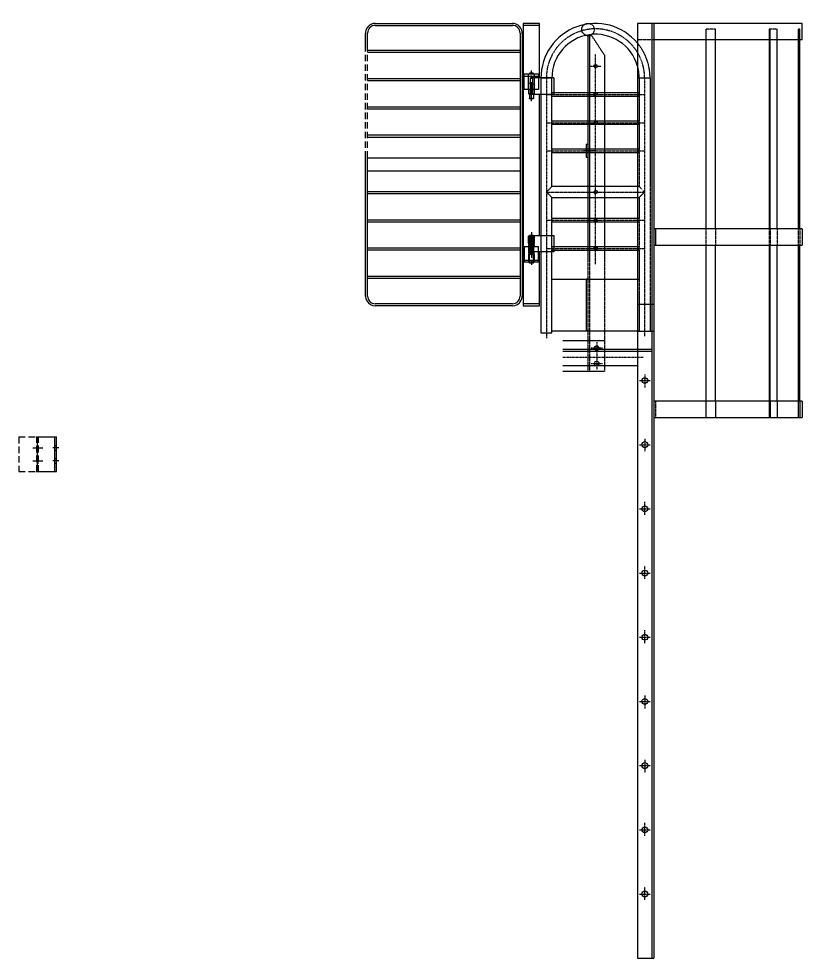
# Model space of a CAD drawing. Header units: millimetres. Extents: x -11137 to 17544, y -5373 to 15400.
# Drawn here: x 8811 to 11862, y 7844 to 11503 of the extents above; entities that cross this region are included whole.
import ezdxf

# ---------------------------------------------------------------- set-up
doc = ezdxf.new("R2010")
doc.units = ezdxf.units.MM
doc.header["$LTSCALE"] = 100
doc.header["$MEASUREMENT"] = 0
doc.linetypes.add('CENTER2', pattern=[1.125, 0.75, -0.125, 0.125, -0.125])
doc.linetypes.add('HIDDEN', pattern=[0.375, 0.25, -0.125])
for name, color, linetype in [('EM-PJ-CENTRO', 10, 'CENTER2'), ('EM-PJ-CONTORNO', 3, 'Continuous'), ('EM-PJ-FINA', 1, 'Continuous'), ('EM-PJ-TRACEJADA', 1, 'HIDDEN')]:
    doc.layers.add(name, color=color, linetype=linetype)
pattern_1 = [(45, (4551.34874, -13127.855), (-0.441941738, 0.441941738), [])]

# ---------------------------------------------------------------- blocks, each defined once
blk = doc.blocks.new('A$C3a0a9aeb')
at = {"layer": 'EM-PJ-CENTRO'}
for p, q in [((-21.9, 25), (17, 25)), ((-21.9, -25), (17, -25))]:
    blk.add_line(p, q, dxfattribs=at)
at = {"layer": 'EM-PJ-TRACEJADA'}
for p, q in [((-76.2, 67.5), (-76.2, -67.5)), ((-76.2, 67.5), (-10, 67.5)), ((-10, 67.5), (0, 67.5)), ((-6.3, -67.5), (-6.3, 67.5)), ((0, -67.5), (0, 67.5)), ((-6.3, 34), (0, 34)), ((-6.3, 16), (0, 16)), ((-6.3, -16), (0, -16)), ((-6.3, -34), (0, -34)), ((-76.2, -67.5), (-10, -67.5)), ((-10, -67.5), (0, -67.5))]:
    blk.add_line(p, q, dxfattribs=at)
blk = doc.blocks.new('A$C9bd9dc66')
at = {"layer": 'EM-PJ-CENTRO'}
for p, q in [((8.8, 25), (-15.2, 25)), ((8.8, -25), (-15.2, -25))]:
    blk.add_line(p, q, dxfattribs=at)
at = {"layer": 'EM-PJ-CONTORNO'}
for p, q in [((-76.2, 67.5), (-76.2, -67.5)), ((-76.2, 67.5), (-10, 67.5)), ((-10, 67.5), (0, 67.5)), ((-6.4, -67.5), (-6.4, 67.5)), ((0, -67.5), (0, 67.5)), ((-76.2, -67.5), (-10, -67.5)), ((-10, -67.5), (0, -67.5))]:
    blk.add_line(p, q, dxfattribs=at)
at = {"layer": 'EM-PJ-TRACEJADA'}
for p, q in [((-6.4, 34), (0, 34)), ((-6.4, 16), (0, 16)), ((-6.4, -16), (0, -16)), ((-6.4, -34), (0, -34))]:
    blk.add_line(p, q, dxfattribs=at)
blk = doc.blocks.new('xcvbxcvb')
at = {"layer": 'EM-PJ-CENTRO', "ltscale": 0.05}
for p, q in [((0.4, -671.7), (0.4, 145)), ((-22.1, 99.3), (22.9, 99.3)), ((-191.5, 52.5), (-191.5, -960.2)), ((191, 52.5), (191, -951.8)), ((-188.9, -10.7), (188.4, -10.7)), ((-22.1, -10.7), (22.9, -10.7)), ((-191.5, -120.7), (191, -120.7)), ((-16.3, -120.7), (28.7, -120.7)), ((-191.5, -230.7), (191, -230.7)), ((-4.2, -230.7), (-49.3, -230.7)), ((-191.5, -390.7), (191, -390.7)), ((-22.1, -390.7), (22.9, -390.7)), ((-191.5, -500.7), (191, -500.7)), ((-22.1, -500.7), (22.9, -500.7)), ((-191.5, -610.7), (191, -610.7)), ((-22.1, -610.7), (22.9, -610.7)), ((4.4, -975.7), (4.4, -1082.4)), ((26.5, -998.7), (-17.7, -998.7)), ((26.5, -1059.6), (-17.7, -1059.6))]:
    blk.add_line(p, q, dxfattribs=at)
blk.add_arc((-0.2, 53.7), 191.2, 359.6423, 180.3435, dxfattribs=at)
at = {"layer": 'EM-PJ-CONTORNO'}
for p, q in [((-212.7, 52.6), (-212.7, -939.7)), ((-170.3, 52.6), (-212.7, 52.6)), ((-170.3, -114.3), (-170.3, 54.8)), ((163.4, -4.3), (-170.3, -4.3)), ((-170.3, -17), (163.4, -17)), ((163.4, -114.3), (-170.3, -114.3)), ((-170.3, -224.3), (-170.3, -127)), ((-170.3, -127), (163.4, -127)), ((163.4, -224.3), (-170.3, -224.3)), ((-170.3, -369.5), (-170.3, -237)), ((-170.3, -237), (163.4, -237)), ((163.4, -369.5), (-170.3, -369.5)), ((-170.3, -411.9), (163.4, -411.9)), ((-170.3, -494.3), (-170.3, -411.9)), ((163.4, -494.3), (-170.3, -494.3)), ((-170.3, -604.3), (-170.3, -507)), ((-170.3, -507), (163.4, -507)), ((163.4, -604.3), (-170.3, -604.3)), ((-170.3, -733.6), (-170.3, -617)), ((-170.3, -617), (163.4, -617)), ((-170.3, -730.7), (163.4, -730.7)), ((-170.3, -830.5), (-170.3, -733.6)), ((-170.3, -939.7), (-170.3, -830.5)), ((-212.7, -939.7), (-170.3, -939.7)), ((-170.3, -930.7), (163.4, -930.7))]:
    blk.add_line(p, q, dxfattribs=at)
at = {"layer": 'EM-PJ-CONTORNO', "flags": 128}
for points in [[(-191.5, -390.7), (-189.2, -388.4), (-186.9, -386.1), (-184.7, -383.9), (-182.6, -381.7), (-180.5, -379.7), (-178.6, -377.8), (-176.9, -376.1), (-175.3, -374.5), (-173.9, -373.1), (-172.7, -371.9), (-171.8, -371), (-171, -370.2), (-170.5, -369.7), (-170.3, -369.5), (-170.3, -369.5)], [(-170.3, -411.9), (-170.3, -411.8), (-170.5, -411.6), (-171, -411.1), (-171.8, -410.3), (-172.7, -409.4), (-173.9, -408.2), (-175.3, -406.8), (-176.9, -405.2), (-178.6, -403.5), (-180.5, -401.6), (-182.6, -399.6), (-184.7, -397.4), (-186.9, -395.2), (-189.2, -392.9), (-191.5, -390.7)]]:
    blk.add_lwpolyline(points, dxfattribs=at)
at = {"layer": 'EM-PJ-CONTORNO'}
for radius, start in [(212.4, 39.6341), (170, 15.8113)]:
    blk.add_arc((-0.2, 53.7), radius, start, 180.3435, dxfattribs=at)
for points, knots in [([(-170.3, -114.4), (-170.3, -114.4), (-170.2, -114.3), (-170.4, -114.8), (-170.7, -115.9), (-171, -117.6), (-171.2, -119.7), (-171.2, -121.8), (-171, -123.8), (-170.7, -125.5), (-170.4, -126.6), (-170.2, -127.1), (-170.3, -127), (-170.3, -126.9)], [0, 0, 0, 0, 0.030157, 0.13274, 0.236544, 0.34434, 0.453102, 0.557821, 0.659869, 0.764672, 0.873388, 0.981234, 1, 1, 1, 1]), ([(-170.3, -224.4), (-170.3, -224.4), (-170.2, -224.3), (-170.4, -224.8), (-170.7, -225.9), (-171, -227.6), (-171.2, -229.7), (-171.2, -231.8), (-171, -233.8), (-170.7, -235.5), (-170.4, -236.6), (-170.2, -237.1), (-170.3, -237), (-170.3, -236.9)], [0, 0, 0, 0, 0.030157, 0.132737, 0.236547, 0.344334, 0.453108, 0.557815, 0.659862, 0.764666, 0.873388, 0.981234, 1, 1, 1, 1]), ([(-170.3, -494.4), (-170.3, -494.4), (-170.3, -494.4), (-170.5, -495.3), (-170.9, -496.8), (-171.2, -498.6), (-171.2, -500), (-171.2, -500.7)], [0, 0, 0, 0, 0.169969, 0.375351, 0.587329, 0.805506, 1, 1, 1, 1]), ([(-171.2, -500.7), (-171.2, -501.3), (-171.2, -502.7), (-170.9, -504.6), (-170.5, -506), (-170.3, -506.9), (-170.3, -506.9), (-170.3, -506.9)], [0, 0, 0, 0, 0.20821, 0.416186, 0.630122, 0.848375, 1, 1, 1, 1]), ([(-170.3, -604.3), (-170.3, -604.4), (-170.3, -604.4), (-170.5, -605.3), (-170.9, -606.8), (-171.2, -608.6), (-171.2, -610), (-171.2, -610.7)], [0, 0, 0, 0, 0.170376, 0.375663, 0.587543, 0.80562, 1, 1, 1, 1]), ([(-171.2, -610.7), (-171.2, -611.3), (-171.2, -612.7), (-170.9, -614.6), (-170.5, -616), (-170.3, -616.9), (-170.3, -616.9), (-170.3, -616.9)], [0, 0, 0, 0, 0.208108, 0.415983, 0.629814, 0.847971, 1, 1, 1, 1])]:
    blk.add_open_spline(points, degree=3, knots=knots, dxfattribs=at)
at = {"layer": 'EM-PJ-TRACEJADA', "ltscale": 0.05}
for p, q in [((-29.6, 218), (-29.6, -1088.7)), ((-14.6, 218), (-29.6, 218)), ((-23.2, 218), (-23.2, -1088.7)), ((34.4, 143), (-14.6, 218)), ((34.4, 143), (34.4, -1088.7)), ((169.8, 54.9), (169.8, -114.3)), ((212.2, 52.6), (169.8, 52.6)), ((212.2, 52.6), (212.2, -933.7)), ((169.8, -4.3), (163.4, -4.3)), ((163.4, -17), (169.8, -17)), ((169.8, -114.3), (163.4, -114.3)), ((163.4, -127), (169.8, -127)), ((169.8, -127), (169.8, -224.3)), ((-29.7, -205.2), (-36.1, -205.2)), ((-36.1, -205.2), (-36.1, -256.2)), ((169.8, -224.3), (163.4, -224.3)), ((163.4, -237), (169.8, -237)), ((169.8, -237), (169.8, -369.5)), ((-29.7, -256.2), (-36.1, -256.2)), ((169.8, -369.5), (163.4, -369.5)), ((163.4, -411.9), (169.8, -411.9)), ((169.8, -411.9), (169.8, -494.3)), ((169.8, -494.3), (163.4, -494.3)), ((163.4, -507), (169.8, -507)), ((169.8, -507), (169.8, -604.3)), ((169.8, -604.3), (163.4, -604.3)), ((163.4, -617), (169.8, -617)), ((169.8, -617), (169.8, -733.6)), ((-29.6, -730.7), (-36, -730.7)), ((-36, -730.7), (-36, -930.7)), ((163.4, -730.7), (169.8, -730.7)), ((169.8, -733.6), (169.8, -933.7)), ((-29.6, -930.7), (-36, -930.7)), ((163.4, -930.7), (169.8, -930.7)), ((-127.6, -968.7), (34.4, -968.7)), ((-127.6, -1088.7), (34.4, -1088.7))]:
    blk.add_line(p, q, dxfattribs=at)
at = {"layer": 'EM-PJ-TRACEJADA', "ltscale": 0.05, "flags": 128}
for points in [[(191, -390.7), (188.7, -388.4), (186.5, -386.1), (184.3, -383.9), (182.1, -381.7), (180.1, -379.7), (178.2, -377.8), (176.4, -376.1), (174.9, -374.5), (173.5, -373.1), (172.3, -371.9), (171.3, -371), (170.6, -370.2), (170.1, -369.7), (169.9, -369.5), (169.8, -369.5)], [(169.8, -411.9), (169.9, -411.8), (170.1, -411.6), (170.6, -411.1), (171.3, -410.3), (172.3, -409.4), (173.5, -408.2), (174.9, -406.8), (176.4, -405.2), (178.2, -403.5), (180.1, -401.6), (182.1, -399.6), (184.3, -397.4), (186.5, -395.2), (188.7, -392.9), (191, -390.7)]]:
    blk.add_lwpolyline(points, dxfattribs=at)
at = {"layer": 'EM-PJ-TRACEJADA', "ltscale": 0.05}
for centre, radius in [((-29.6, 242.2), 24.1), ((0.4, 99.3), 6.25), ((0.4, -10.7), 6.25), ((0.4, -120.7), 6.25), ((0.4, -390.7), 6.25), ((0.4, -500.7), 6.25), ((0.4, -610.7), 6.25), ((4.4, -998.7), 9), ((4.4, -1058.7), 9)]:
    blk.add_circle(centre, radius, dxfattribs=at)
for radius, end in [(212.4, 39.6341), (170, 15.8113)]:
    blk.add_arc((-0.2, 53.7), radius, 359.6423, end, dxfattribs=at)
for points, knots in [([(169.8, -126.9), (169.8, -126.9), (169.8, -127), (170, -126.5), (170.3, -125.4), (170.6, -123.7), (170.8, -121.6), (170.8, -119.5), (170.6, -117.5), (170.2, -115.8), (170, -114.7), (169.8, -114.2), (169.8, -114.3), (169.8, -114.3)], [0, 0, 0, 0, 0.029933, 0.132561, 0.236415, 0.344262, 0.453088, 0.557845, 0.659941, 0.764794, 0.873568, 0.981465, 1, 1, 1, 1]), ([(169.8, -236.9), (169.8, -236.9), (169.8, -237), (170, -236.5), (170.3, -235.4), (170.6, -233.7), (170.8, -231.6), (170.8, -229.5), (170.6, -227.5), (170.2, -225.8), (170, -224.7), (169.8, -224.2), (169.8, -224.3), (169.8, -224.3)], [0, 0, 0, 0, 0.029933, 0.132562, 0.236422, 0.344269, 0.453083, 0.557852, 0.659948, 0.764801, 0.873569, 0.981465, 1, 1, 1, 1]), ([(170.8, -500.7), (170.8, -500), (170.7, -498.6), (170.4, -496.7), (170.1, -495.3), (169.9, -494.4), (169.8, -494.4), (169.8, -494.4)], [0, 0, 0, 0, 0.20811, 0.415986, 0.629819, 0.847968, 1, 1, 1, 1]), ([(169.8, -507), (169.8, -506.9), (169.9, -506.9), (170.1, -506), (170.4, -504.5), (170.7, -502.7), (170.8, -501.3), (170.8, -500.7)], [0, 0, 0, 0, 0.170375, 0.37565, 0.587544, 0.805598, 1, 1, 1, 1]), ([(170.8, -610.7), (170.8, -610), (170.7, -608.6), (170.4, -606.7), (170.1, -605.3), (169.9, -604.4), (169.8, -604.4), (169.8, -604.4)], [0, 0, 0, 0, 0.20811, 0.415987, 0.62982, 0.84797, 1, 1, 1, 1]), ([(169.8, -617), (169.8, -616.9), (169.9, -616.9), (170.1, -616), (170.4, -614.5), (170.7, -612.7), (170.8, -611.3), (170.8, -610.7)], [0, 0, 0, 0, 0.1703724, 0.3756539, 0.587529, 0.8056007, 1, 1, 1, 1])]:
    blk.add_open_spline(points, degree=3, knots=knots, dxfattribs=at)
blk = doc.blocks.new('A$Cb61820f8')
at = {"layer": 'EM-PJ-CONTORNO'}
h = blk.add_hatch(dxfattribs=at)
h.set_pattern_fill('ANSI31', color=256, scale=5, style=0)
h.set_pattern_definition(pattern_1)
h.paths.add_polyline_path([(-221.2, 348.6, 1), (-218.2, 348.6)])
h = blk.add_hatch(dxfattribs=at)
h.set_pattern_fill('ANSI31', color=256, scale=5, style=0)
h.set_pattern_definition(pattern_1)
h.paths.add_polyline_path([(-221.2, 343.6, 0.376394), (-219.9, 342.1, 0.453072), (-218.2, 343.6, 1)])
h = blk.add_hatch(dxfattribs=at)
h.set_pattern_fill('ANSI31', color=256, scale=5, style=0)
h.set_pattern_definition([(45, (4551.34874, -13122.855), (-0.441941738, 0.441941738), [])])
h.paths.add_polyline_path([(-202.2, 346.1, 1), (-199.2, 346.1, 1)])
h = blk.add_hatch(dxfattribs=at)
h.set_pattern_fill('ANSI31', color=256, scale=5, style=0)
h.set_pattern_definition(pattern_1)
h.paths.add_polyline_path([(-202.2, 341.1, 1), (-199.2, 341.1, 1)])
h = blk.add_hatch(dxfattribs=at)
h.set_pattern_fill('ANSI31', color=256, scale=5, style=0)
h.set_pattern_definition(pattern_1)
h.paths.add_polyline_path([(-218.2, 313.6, 1), (-221.2, 313.6, 1)])
h = blk.add_hatch(dxfattribs=at)
h.set_pattern_fill('ANSI31', color=256, scale=5, style=0)
h.set_pattern_definition([(45, (4532.34874, -13160.355), (-0.441941738, 0.441941738), [])])
h.paths.add_polyline_path([(-221.2, 308.6, 1), (-218.2, 308.6, 1)])
h = blk.add_hatch(dxfattribs=at)
h.set_pattern_fill('ANSI31', color=256, scale=5, style=0)
h.set_pattern_definition(pattern_1)
h.paths.add_polyline_path([(-202.2, 311.1, 1), (-199.2, 311.1, 1)])
h = blk.add_hatch(dxfattribs=at)
h.set_pattern_fill('ANSI31', color=256, scale=5, style=0)
h.set_pattern_definition(pattern_1)
h.paths.add_polyline_path([(-199.2, 306.1, 1), (-202.2, 306.1)])
at = {"layer": 'EM-PJ-CENTRO'}
for p, q in [((-210.2, 902.5), (-210.2, 1022)), ((-210.2, 393), (-210.2, 265))]:
    blk.add_line(p, q, dxfattribs=at)
at = {"layer": 'EM-PJ-CENTRO', "ltscale": 0.05}
for p, q in [((-88, -94.6), (224.9, -94.6)), ((231.5, -162, 838188.4), (231.5, -212.7, 838188.4)), ((210.9, -185, 838188.4), (252.2, -185, 838188.4)), ((210.9, -435, 838188.4), (252.2, -435, 838188.4)), ((231.5, -412, 838188.4), (231.5, -462.7, 838188.4)), ((231.5, -708, 838188.4), (231.5, -657.3, 838188.4)), ((210.9, -685, 838188.4), (252.2, -685, 838188.4)), ((231.5, -958, 838188.4), (231.5, -907.3, 838188.4)), ((210.9, -935, 838188.4), (252.2, -935, 838188.4)), ((231.5, -1208, 838188.4), (231.5, -1157.3, 838188.4)), ((210.9, -1185, 838188.4), (252.2, -1185, 838188.4)), ((231.5, -1412, 838188.4), (231.5, -1462.7, 838188.4)), ((210.9, -1435, 838188.4), (252.2, -1435, 838188.4)), ((231.5, -1662, 838188.4), (231.5, -1712.7, 838188.4)), ((210.9, -1685, 838188.4), (252.2, -1685, 838188.4)), ((210.9, -1935, 838188.4), (252.2, -1935, 838188.4)), ((231.5, -1958, 838188.4), (231.5, -1907.3, 838188.4)), ((231.5, -2208, 838188.4), (231.5, -2157.3, 838188.4)), ((210.9, -2185, 838188.4), (252.2, -2185, 838188.4))]:
    blk.add_line(p, q, dxfattribs=at)
at = {"layer": 'EM-PJ-CONTORNO'}
for p, q in [((-818.2, 1198), (-813.7, 1198)), ((-818, 1206), (-818.1, 1206)), ((-818, 1206), (-284.2, 1206)), ((-813.7, 1198), (-288.6, 1198)), ((-288.6, 1198), (-284.2, 1198)), ((-178.4, 1206), (-241.9, 1206)), ((-241.9, 1206), (-241.9, 106)), ((-178.4, 1198.1), (-241.9, 1198.1)), ((-178.4, 993.4), (-178.4, 1206)), ((203, 1206), (203, -62.8)), ((844.3, 1206), (203, 1206)), ((258.5, 1206), (258.5, -2435)), ((266.5, 1206), (266.5, -2435)), ((844.3, 1142.5), (844.3, 1206)), ((-856.2, 1116.9), (-856.2, 1168)), ((-848.2, 1116.9), (-848.2, 1168)), ((-254.2, 1168), (-254.2, 144)), ((-246.2, 1168), (-246.2, 144)), ((266.2, 1142.5), (844.3, 1142.5)), ((468.9, 1142.5), (468.9, 406)), ((507, 406), (507, 1142.5)), ((715.3, 1142.5), (715.3, 406)), ((719.8, 406), (719.8, 1142.5)), ((746.7, 406), (746.7, 1142.5)), ((828.5, 1142.5), (828.5, 406)), ((834.8, 406), (834.8, 1142.5)), ((-254.2, 1100), (-848.2, 1100)), ((-254.2, 1092), (-848.2, 1092)), ((-254.2, 990), (-848.2, 990)), ((-182, 1008), (-238.3, 1008)), ((-238.3, 948.1), (-238.3, 1008)), ((-238.3, 1000), (-182, 1000)), ((-221.2, 948.1), (-221.2, 1008)), ((-221.2, 1007), (-221.2, 1008)), ((-217.2, 1012), (-218.2, 1011)), ((-202.2, 1011), (-218.2, 1011)), ((-218.2, 1011), (-218.2, 1008)), ((-203.2, 1012), (-217.2, 1012)), ((-214.2, 929.9), (-214.2, 993.4)), ((-122.9, 993.4), (-214.2, 993.4)), ((-214.2, 929.9), (-214.2, 993.4)), ((-206.2, 993.4), (-206.2, 929.9)), ((-202.2, 1011), (-203.2, 1012)), ((-202.2, 1011), (-202.2, 1008)), ((-199.2, 1007), (-199.2, 1008)), ((-199.2, 1008), (-199.2, 931.8)), ((-182, 1008), (-182, 948.1)), ((-122.9, 993.4), (-122.9, 929.9)), ((-254.2, 982), (-848.2, 982)), ((-221.2, 974.7), (-199.2, 968.8)), ((-182, 948.1), (-238.3, 948.1)), ((-221.2, 948.1), (-221.2, 931.8)), ((-221.2, 931.8), (-214.2, 931.8)), ((-221.2, 931.8), (-220.2, 930.8)), ((-220.2, 930.8), (-214.2, 930.8)), ((-218.2, 930.8), (-218.2, 913.5)), ((-214.2, 931.8), (-199.2, 931.8)), ((-214.2, 930.8), (-200.2, 930.8)), ((-214.2, 929.9), (-122.9, 929.9)), ((-202.2, 929.9), (-202.2, 930.8)), ((-202.2, 929.9), (-202.2, 913.5)), ((-200.2, 930.8), (-199.2, 931.8)), ((-254.2, 880), (-848.2, 880)), ((-217.2, 912.5), (-218.2, 913.5)), ((-202.2, 913.5), (-218.2, 913.5)), ((-203.2, 912.5), (-217.2, 912.5)), ((-202.2, 913.5), (-203.2, 912.5)), ((-254.2, 872), (-848.2, 872)), ((-254.2, 770), (-848.2, 770)), ((-254.2, 762), (-848.2, 762)), ((-856.2, 144), (-856.2, 683.3)), ((-848.2, 144), (-848.2, 683.3)), ((-254.2, 681.5), (-848.2, 681.5)), ((-254.2, 630.5), (-848.2, 630.5)), ((-254.2, 550), (-848.2, 550)), ((-254.2, 542), (-848.2, 542)), ((-254.2, 440), (-848.2, 440)), ((-254.2, 432), (-848.2, 432)), ((844.3, 406), (266.5, 406)), ((844.3, 406), (844.3, 342.5)), ((-221.2, 377.6), (-220.2, 378.6)), ((-221.2, 349.6), (-221.2, 377.6)), ((-220.2, 378.6), (-218.2, 378.6)), ((-217.2, 379.6), (-218.2, 378.6)), ((-218.2, 273.1), (-218.2, 378.6)), ((-214.2, 378.6), (-218.2, 378.6)), ((-203.2, 379.6), (-217.2, 379.6)), ((-214.2, 379.5), (-122.9, 379.5)), ((-206.2, 379.5), (-214.2, 379.5)), ((-214.2, 379.5), (-214.2, 316)), ((-202.2, 378.6), (-210.2, 378.6)), ((-206.2, 316), (-206.2, 379.5)), ((-203.2, 379.6), (-203.1, 379.5)), ((-202.2, 378.6), (-203.1, 379.5)), ((-202.2, 316), (-202.2, 378.6)), ((-200.2, 378.6), (-202.2, 378.6)), ((-200.2, 378.6), (-199.2, 377.6)), ((-199.2, 377.6), (-199.2, 349.6)), ((-122.9, 379.5), (-122.9, 316)), ((-254.2, 330), (-848.2, 330)), ((-182, 336), (-238.3, 336)), ((-238.3, 336), (-238.3, 276.1)), ((-220.2, 348.6), (-221.2, 349.6)), ((-221.2, 348.6), (-208.2, 348.6)), ((-218.2, 348.6), (-220.2, 348.6)), ((-200.9, 344.6), (-219.9, 347.1)), ((-219.9, 345.1), (-212.2, 346.1)), ((-200.9, 339.6), (-219.9, 342.1)), ((-219.7, 313.6), (-219.7, 343.6)), ((-200.5, 342.6), (-219.5, 345.1)), ((-214.2, 316), (-214.2, 348.6)), ((-214.2, 348.6), (-206.2, 348.6)), ((-200.5, 347.6), (-208.2, 348.6)), ((-208.2, 343.6), (-200.5, 344.6)), ((-200.2, 348.6), (-202.2, 348.6)), ((-200.7, 311.1), (-200.7, 341.1)), ((-199.2, 349.6), (-200.2, 348.6)), ((-182, 276.1), (-182, 336)), ((266.5, 342.5), (844.3, 342.5)), ((468.9, 342.5), (468.9, -265.5)), ((507, -265.5), (507, 342.5)), ((715.3, 342.5), (715.3, -265.5)), ((719.8, -265.5), (719.8, 342.5)), ((746.7, -265.5), (746.7, 342.5)), ((828.5, 342.5), (828.5, -265.5)), ((834.8, -265.5), (834.8, 342.5)), ((-254.2, 322), (-848.2, 322)), ((-220.2, 306.1), (-221.2, 305.1)), ((-221.2, 305.1), (-221.2, 276.1)), ((-218.2, 306.1), (-220.2, 306.1)), ((-219.9, 312.1), (-200.9, 309.6)), ((-212.2, 311.1), (-219.9, 310.1)), ((-219.9, 307.1), (-212.2, 306.1)), ((-219.5, 315.1), (-200.5, 312.6)), ((-219.5, 310.1), (-200.5, 307.6)), ((-122.9, 316), (-214.2, 316)), ((-214.2, 316), (-206.2, 316)), ((-199.2, 306.1), (-212.2, 306.1)), ((-200.5, 309.6), (-208.2, 308.6)), ((-202.2, 273.1), (-202.2, 316)), ((-200.2, 306.1), (-202.2, 306.1)), ((-199.2, 306.1), (-202.2, 306.1)), ((-199.2, 305.1), (-200.2, 306.1)), ((-199.2, 305.1), (-199.2, 276.1)), ((-178.4, 106), (-178.4, 316)), ((-238.3, 284.1), (-182, 284.1)), ((-182, 276.1), (-238.3, 276.1)), ((-221.2, 277.1), (-220.2, 276.1)), ((-217.2, 272.1), (-218.2, 273.1)), ((-202.2, 273.1), (-218.2, 273.1)), ((-203.2, 272.1), (-217.2, 272.1)), ((-202.2, 273.1), (-203.2, 272.1)), ((-200.2, 276.1), (-199.2, 277.1)), ((-254.2, 220), (-848.2, 220)), ((-254.2, 212), (-848.2, 212)), ((-809.2, 114), (-818.2, 114)), ((-293.2, 114), (-809.2, 114)), ((-284.2, 114), (-293.2, 114)), ((-178.4, 114), (-241.9, 114)), ((203, 112.1), (266.5, 112.1)), ((-801.2, 106), (-818.2, 106)), ((-301.2, 106), (-801.2, 106)), ((-284.2, 106), (-301.2, 106)), ((-241.9, 106), (-178.4, 106)), ((266.5, 6), (203, 6)), ((-88, -62.8), (258.5, -62.8)), ((-88, -70.8), (258.5, -70.8)), ((203, -70.8), (203, -2435)), ((-88, -126.3), (203, -126.3)), ((844.3, -265.5), (266.5, -265.5)), ((844.3, -265.5), (844.3, -329)), ((266.5, -329), (844.3, -329)), ((203, -2435), (266.5, -2435))]:
    blk.add_line(p, q, dxfattribs=at)
for centre, radius in [((-219.7, 343.6), 1.5), ((-200.7, 346.1), 1.5), ((-200.7, 341.1), 1.5), ((-219.7, 313.6), 1.5), ((-219.7, 308.6), 1.5), ((-200.7, 311.1), 1.5), ((231.5, -185, 838188.4), 11.5), ((231.5, -435, 838188.4), 11.5), ((231.5, -685, 838188.4), 11.5), ((231.5, -935, 838188.4), 11.5), ((231.5, -1185, 838188.4), 11.5), ((231.5, -1435, 838188.4), 11.5), ((231.5, -1685, 838188.4), 11.5), ((231.5, -1935, 838188.4), 11.5), ((231.5, -2185, 838188.4), 11.5)]:
    blk.add_circle(centre, radius, dxfattribs=at)
for centre, radius, start, end in [((-818.2, 1168), 38, 150.675, 180), ((-818.2, 1168), 38, 100.5285, 150.675), ((-818.2, 1168), 30, 90, 180), ((-818.2, 1168), 38, 90, 100.5285), ((-284.2, 1168), 38, 79.4715, 90), ((-284.2, 1168), 30, 0, 90), ((-284.2, 1168), 38, 29.325, 79.4715), ((-284.2, 1168), 38, 0, 29.325), ((-219.7, 348.6), 1.5, 180, 0), ((-200.7, 306.1), 1.5, 0, 180), ((-818.2, 144), 38, 180, 209.1104), ((-818.2, 144), 38, 210.0314, 270), ((-818.2, 144), 30, 180, 270), ((-284.2, 144), 30, 270, 0), ((-284.2, 144), 38, 270, 330.8896), ((-284.2, 144), 38, 330.8896, 0)]:
    blk.add_arc(centre, radius, start, end, dxfattribs=at)
at = {"layer": 'EM-PJ-FINA', "ltscale": 0.5}
blk.add_line((-178.4, 379.5), (-178.4, 929.9), dxfattribs=at)
at = {"layer": 'EM-PJ-TRACEJADA', "ltscale": 0.05}
for p, q in [((507, 1183.3), (468.9, 1183.3)), ((468.9, 1183.3), (468.9, 1142.5)), ((507, 1142.5), (507, 1183.3)), ((746.7, 1183.3), (715.3, 1183.3)), ((715.3, 1183.3), (715.3, 1142.5)), ((719.8, 1142.5), (719.8, 1183.3)), ((746.7, 1142.5), (746.7, 1183.3)), ((834.8, 1183.3), (828.5, 1183.3)), ((828.5, 1183.3), (828.5, 1142.5)), ((834.8, 1142.5), (834.8, 1183.3)), ((203, 1142.5), (266.2, 1142.5)), ((274.5, 342.5), (274.5, 406)), ((468.9, 406), (468.9, 342.5)), ((507, 406), (507, 342.5)), ((715.3, 406), (715.3, 342.5)), ((719.8, 406), (719.8, 342.5)), ((746.7, 406), (746.7, 342.5)), ((828.5, 406), (828.5, 342.5)), ((834.8, 406), (834.8, 342.5)), ((203, -62.8), (203, -70.8)), ((274.5, -329), (274.5, -265.5)), ((468.9, -265.5), (468.9, -329)), ((507, -265.5), (507, -329)), ((715.3, -265.5), (715.3, -329)), ((719.8, -265.5), (719.8, -329)), ((746.7, -265.5), (746.7, -329)), ((828.5, -265.5), (828.5, -329)), ((834.8, -265.5), (834.8, -329))]:
    blk.add_line(p, q, dxfattribs=at)
at = {"layer": 'EM-PJ-TRACEJADA'}
for p, q in [((-856.2, 683.3), (-856.2, 1116.9)), ((-848.2, 683.3), (-848.2, 1116.9))]:
    blk.add_line(p, q, dxfattribs=at)
blk.add_blockref('xcvbxcvb', (39.6, 939.7))

msp = doc.modelspace()

# ---------------------------------------------------------------- block references
msp.add_blockref('A$Cb61820f8', (11017.618, 10279.251))
at = {"layer": 'EM-PJ-CONTORNO'}
for name, p in [('A$C3a0a9aeb', (8887.458, 9806.754)), ('A$C9bd9dc66', (8958.481, 9806.754))]:
    msp.add_blockref(name, p, dxfattribs=at)

doc.saveas('drawing.dxf')
